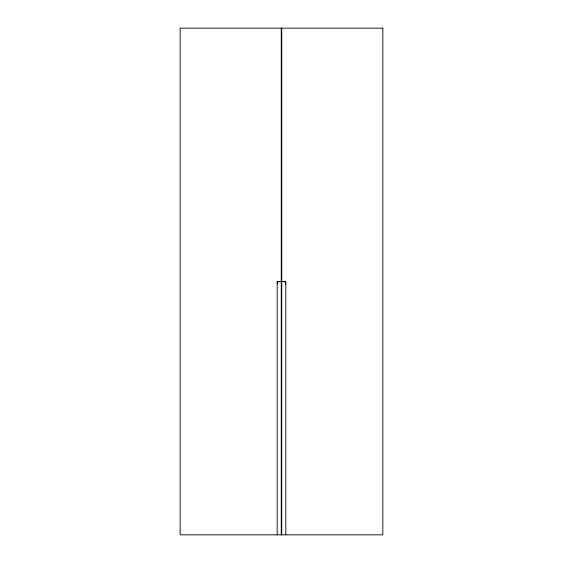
<?xml version="1.0" encoding="UTF-8"?>
<svg xmlns="http://www.w3.org/2000/svg" width="563" height="563" viewBox="0 0 563 563"><rect width="100%" height="100%" fill="white"/><g stroke="black" fill="none" stroke-linecap="round" stroke-linejoin="round"><path stroke-width="0.84" d="M281.247 281.5L277.193 281.5L277.193 534.85M281.753 281.5L285.807 281.5L285.807 534.85M281.753 28.15L281.753 534.85M281.247 28.15L281.247 534.85M283.273 281.5A2.534 2.534 0 0 1 285.807 284.034M277.193 284.034A2.534 2.534 0 0 1 279.727 281.5M382.84 28.15L180.16 28.15L180.16 534.85L382.84 534.85L382.84 28.15"/></g></svg>
